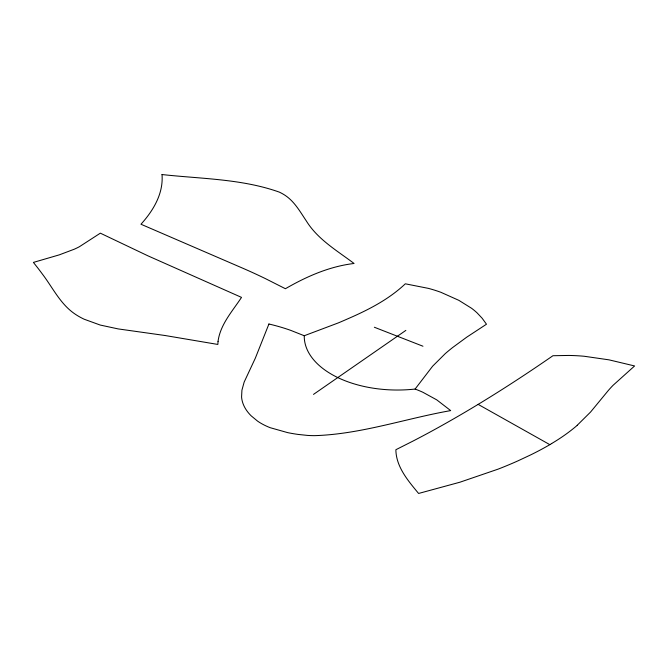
<?xml version="1.0" encoding="UTF-8"?>
<svg xmlns="http://www.w3.org/2000/svg" width="668" height="668" viewBox="0 0 668 668"><rect width="100%" height="100%" fill="white"/><g stroke="black" fill="none" stroke-linecap="round" stroke-linejoin="round"><path stroke-width="1" d="M268.92 324.005L255.326 358.182L244.154 382.096L241.925 390.195L241.582 397.009A71.084 41.04 0 0 0 251.168 415.83L257.597 421.141A60.103 34.703 0 0 0 270.206 427.704L287.641 432.622A103.056 59.502 0 0 0 298.053 434.417L307.38 435.402A63.594 36.715 0 0 0 314.728 435.645C361.054 434.2 405.359 418.594 450.691 410.603L436.755 399.865L422.894 392.275A100.283 57.899 0 0 0 415.104 389.052A93.161 53.782 0 0 1 304.249 335.737L290.722 330.368A145.824 84.193 0 0 0 268.92 324.005M415.104 389.052L432.622 366.198L445.356 353.531A293.152 169.254 0 0 1 452.603 347.552L466.707 337.19L486.479 324.214L482.104 318.193L477.136 312.933A94.113 54.342 0 0 0 471.591 308.29L458.824 300.333L440.888 292.3A107.807 62.241 0 0 0 428.422 288.376L405.317 283.808C388.542 299.681 367.801 310.169 346.801 319.246A332.347 191.883 0 0 1 338.192 322.953L304.249 335.737M577.227 425.265L590.57 412.039L608.373 390.421A215.363 124.34 0 0 1 613.065 385.311L634.6 365.955L609.032 359.852L584.166 356.253A125.225 72.294 0 0 0 568.894 355.443L552.937 355.727C512.732 383.541 471.332 409.693 428.322 432.981A965.135 557.212 0 0 1 412.933 441.105L395.865 449.723C396.107 466.965 408.19 480.843 418.594 493.46L459.901 482.221L498.044 469.161A359.125 207.339 0 0 0 518.201 460.745L530.225 455.108A297.794 171.927 0 0 0 549.839 444.654L551.693 443.544M313.501 394.396L405.852 330.393M374.356 327.245L422.961 346.224M478.138 404.374L549.822 444.646M577.286 425.291A222.402 128.398 0 0 1 551.659 443.519M162.015 174.54C163.568 193.611 153.273 210.629 140.973 224.239L241.282 267.567A534.542 308.616 0 0 1 265.455 278.639L285.411 288.726C306.629 276.452 329.508 266.398 354.073 263.476C337.148 250.692 317.776 239.495 306.353 220.991C300.224 211.881 294.68 201.794 285.361 195.515A45.791 26.436 0 0 0 279.324 192.125C241.908 178.782 201.126 178.882 162.015 174.54M218.044 341.373L217.851 344.446L165.121 335.52L118.178 328.915L100.242 325.057L84.218 319.237A69.581 40.172 0 0 1 73.689 313.108C59.886 303.155 52.471 287.298 42.385 274.072A593.401 342.601 0 0 0 37.341 267.392L33.4 262.415L59.268 254.867L74.29 249.206A86.422 49.9 0 0 0 79.35 246.751L100.342 233.165L148.079 255.902L241.515 297.385C232.447 311.213 220.306 324.356 218.044 341.373"/></g></svg>
